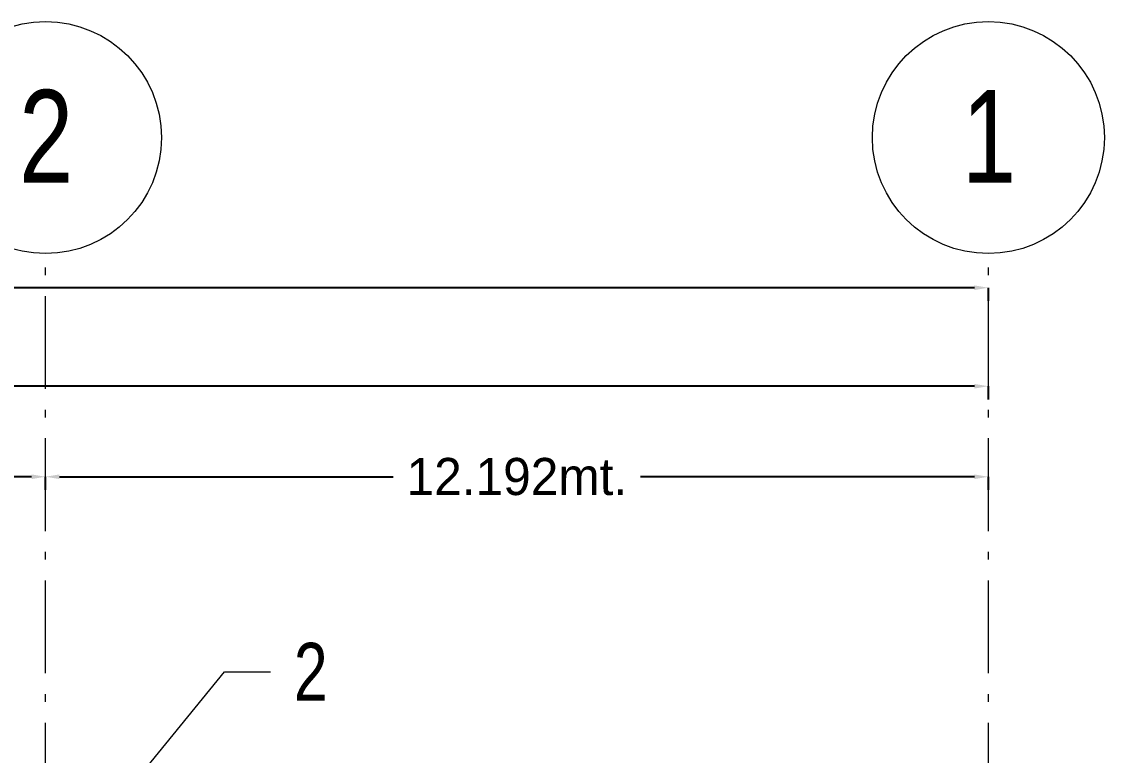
# Model space of a CAD drawing. Header units: metres. Extents: x -199 to 506, y -5 to 23.
# Drawn here: x -0.31 to 13.69, y 13.68 to 23.17 of the extents above; entities that cross this region are included whole.
import ezdxf

# ---------------------------------------------------------------- set-up
doc = ezdxf.new("R2010")
doc.units = ezdxf.units.M
doc.linetypes.add('01_Grid', pattern=[1.74, 1.2, -0.27, 0, -0.27])
for name, color, linetype, lineweight in [('03EJES-1', 1, '01_Grid', 5), ('04NOEJE', 2, 'Continuous', 18), ('04NOEJE-1', 2, 'Continuous', 5), ('29NOTAS-1', 10, 'Continuous', 5), ('29NOTAS-2', 7, 'Continuous', 5), ('31COTAS', 1, 'Continuous', 5)]:
    doc.layers.add(name, color=color, linetype=linetype, lineweight=lineweight)
doc.styles.add('Arial', font='arial.ttf', dxfattribs={"width": 0.75, "height": 1.2})
doc.styles.add('Arial_1', font='arial.ttf', dxfattribs={"width": 0.75, "height": 0.75})
doc.dimstyles.get("Standard").update_dxf_attribs({"dimtxt": 0.48, "dimasz": 0.18, "dimexe": 0, "dimexo": 0, "dimgap": 0, "dimtad": 0, "dimtih": 1, "dimtoh": 1, "dimdec": 3, "dimzin": 0, "dimdsep": 46, "dimtxsty": 'Standard', "dimcen": 0.09, "dimadec": 0, "dimazin": 0, "dimtfac": 1, "dimtdec": 4, "dimtofl": 0, "dimtmove": 0, "dimatfit": 3, "dimfxl": 1, "dimtolj": 1, "dimtzin": 0, "dimarcsym": 0})

# ---------------------------------------------------------------- blocks, each defined once
blk = doc.blocks.new('Grid - Standard-4449989-600rNorthElevEjeA Paint')
at = {"layer": '04NOEJE'}
blk.add_circle((0, 21.67), 1.5, dxfattribs=at)
blk = doc.blocks.new('DIMBLOCK1-600rNorthElevEjeA Paint')
at = {"layer": '31COTAS', "color": 0, "lineweight": -2}
for p, q in [((-195.072, 19.558), (-195.072, 19.728)), ((-194.892, 19.728), (-93.4, 19.728)), ((12.012, 19.728), (-89.48, 19.728)), ((12.192, 19.558), (12.192, 19.728))]:
    blk.add_line(p, q, dxfattribs=at)
at = {"layer": '31COTAS', "color": 0}
for points in [[(-194.892, 19.758), (-194.892, 19.698), (-195.072, 19.728)], [(12.012, 19.698), (12.012, 19.758), (12.192, 19.728)]]:
    blk.add_solid(points, dxfattribs=at)
at = {"layer": 'Defpoints', "color": 0}
for p in [(-195.072, 19.728), (-195.072, 19.558), (12.192, 19.558)]:
    blk.add_point(p, dxfattribs=at)
at = {"layer": '31COTAS', "color": 0, "insert": (-91.44, 19.728), "char_height": 0.48, "attachment_point": 5}
blk.add_mtext('\\A1;207.264mt.', dxfattribs=at)
blk = doc.blocks.new('DIMBLOCK2-600rNorthElevEjeA Paint')
at = {"layer": '31COTAS', "color": 0, "lineweight": -2}
for p, q in [((0, 17.113), (0, 17.283)), ((0.18, 17.283), (4.496, 17.283)), ((12.012, 17.283), (7.696, 17.283)), ((12.192, 17.113), (12.192, 17.283))]:
    blk.add_line(p, q, dxfattribs=at)
at = {"layer": '31COTAS', "color": 0}
for points in [[(0.18, 17.313), (0.18, 17.253), (0, 17.283)], [(12.012, 17.253), (12.012, 17.313), (12.192, 17.283)]]:
    blk.add_solid(points, dxfattribs=at)
at = {"layer": 'Defpoints', "color": 0}
for p in [(0, 17.283), (0, 17.113), (12.192, 17.113)]:
    blk.add_point(p, dxfattribs=at)
at = {"layer": '31COTAS', "color": 0, "insert": (6.096, 17.283), "char_height": 0.48, "attachment_point": 5}
blk.add_mtext('\\A1;12.192mt.', dxfattribs=at)
blk = doc.blocks.new('DIMBLOCK3-600rNorthElevEjeA Paint')
at = {"layer": '31COTAS', "color": 0, "lineweight": -2}
for p, q in [((-12.192, 17.113), (-12.192, 17.283)), ((-12.012, 17.283), (-7.696, 17.283)), ((-0.18, 17.283), (-4.496, 17.283)), ((0, 17.113), (0, 17.283))]:
    blk.add_line(p, q, dxfattribs=at)
at = {"layer": '31COTAS', "color": 0}
for points in [[(-12.012, 17.313), (-12.012, 17.253), (-12.192, 17.283)], [(-0.18, 17.253), (-0.18, 17.313), (0, 17.283)]]:
    blk.add_solid(points, dxfattribs=at)
at = {"layer": 'Defpoints', "color": 0}
for p in [(-12.192, 17.283), (-12.192, 17.113), (0, 17.113)]:
    blk.add_point(p, dxfattribs=at)
at = {"layer": '31COTAS', "color": 0, "insert": (-6.096, 17.283), "char_height": 0.48, "attachment_point": 5}
blk.add_mtext('\\A1;12.192mt.', dxfattribs=at)
blk = doc.blocks.new('DIMBLOCK19-600rNorthElevEjeA Paint')
at = {"layer": '31COTAS', "color": 0, "lineweight": -2}
for p, q in [((-85.344, 18.284), (-85.344, 18.454)), ((-85.164, 18.454), (-38.336, 18.454)), ((12.012, 18.454), (-34.816, 18.454)), ((12.192, 18.284), (12.192, 18.454))]:
    blk.add_line(p, q, dxfattribs=at)
at = {"layer": '31COTAS', "color": 0}
for points in [[(-85.164, 18.484), (-85.164, 18.424), (-85.344, 18.454)], [(12.012, 18.424), (12.012, 18.484), (12.192, 18.454)]]:
    blk.add_solid(points, dxfattribs=at)
at = {"layer": 'Defpoints', "color": 0}
for p in [(-85.344, 18.454), (-85.344, 18.284), (12.192, 18.284)]:
    blk.add_point(p, dxfattribs=at)
at = {"layer": '31COTAS', "color": 0, "insert": (-36.576, 18.454), "char_height": 0.48, "attachment_point": 5}
blk.add_mtext('\\A1;97.536mt.', dxfattribs=at)

msp = doc.modelspace()

# ---------------------------------------------------------------- linework, layer by layer
at = {"layer": '03EJES-1'}
for p, q in [((0, -1.8192), (0, 20.1698)), ((12.192, -1.8192), (12.192, 20.1698))]:
    msp.add_line(p, q, dxfattribs=at)
at = {"layer": '29NOTAS-1'}
for p, q in [((0.0197, 11.9506), (2.3163, 14.7599)), ((2.3163, 14.7599), (2.9115, 14.7599))]:
    msp.add_line(p, q, dxfattribs=at)

# ---------------------------------------------------------------- block references
at = {"layer": '04NOEJE'}
for p in [(0, 0), (12.192, 0)]:
    msp.add_blockref('Grid - Standard-4449989-600rNorthElevEjeA Paint', p, dxfattribs=at)

# ---------------------------------------------------------------- texts
at = {"layer": '04NOEJE-1', "char_height": 1.2, "width": 0.847785, "attachment_point": 1, "style": 'Arial'}
for s, insert in [('2', (-0.3405, 22.2864)), ('1', (11.8515, 22.2864))]:
    msp.add_mtext(s, dxfattribs=dict(at, insert=insert))
at = {"layer": '29NOTAS-2', "insert": (3.2115, 15.1349), "char_height": 0.75, "width": 0.523101, "attachment_point": 1, "style": 'Arial_1'}
msp.add_mtext('2', dxfattribs=at)

# ---------------------------------------------------------------- dimensions: what is measured, and where the dimension line sits
at = {"layer": '31COTAS'}
for base, p1, p2, picture, middle in [((-195.072, 19.7281), (12.192, 19.5584), (-195.072, 19.5584), 'DIMBLOCK1-600rNorthElevEjeA Paint', (-91.44, 19.7281)), ((-85.344, 18.4537), (12.192, 18.2839), (-85.344, 18.2839), 'DIMBLOCK19-600rNorthElevEjeA Paint', (-36.576, 18.4537)), ((-12.192, 17.2826), (0, 17.1129), (-12.192, 17.1129), 'DIMBLOCK3-600rNorthElevEjeA Paint', (-6.096, 17.2826)), ((0, 17.2826), (12.192, 17.1129), (0, 17.1129), 'DIMBLOCK2-600rNorthElevEjeA Paint', (6.096, 17.2826))]:
    dim = msp.add_linear_dim(base=base, p1=p1, p2=p2, dimstyle='Standard', override={"dimpost": 'mt.'}, dxfattribs=at)
    dim.commit()
    dim.dimension.update_dxf_attribs({"geometry": picture, "text_midpoint": middle})

doc.saveas('drawing.dxf')
